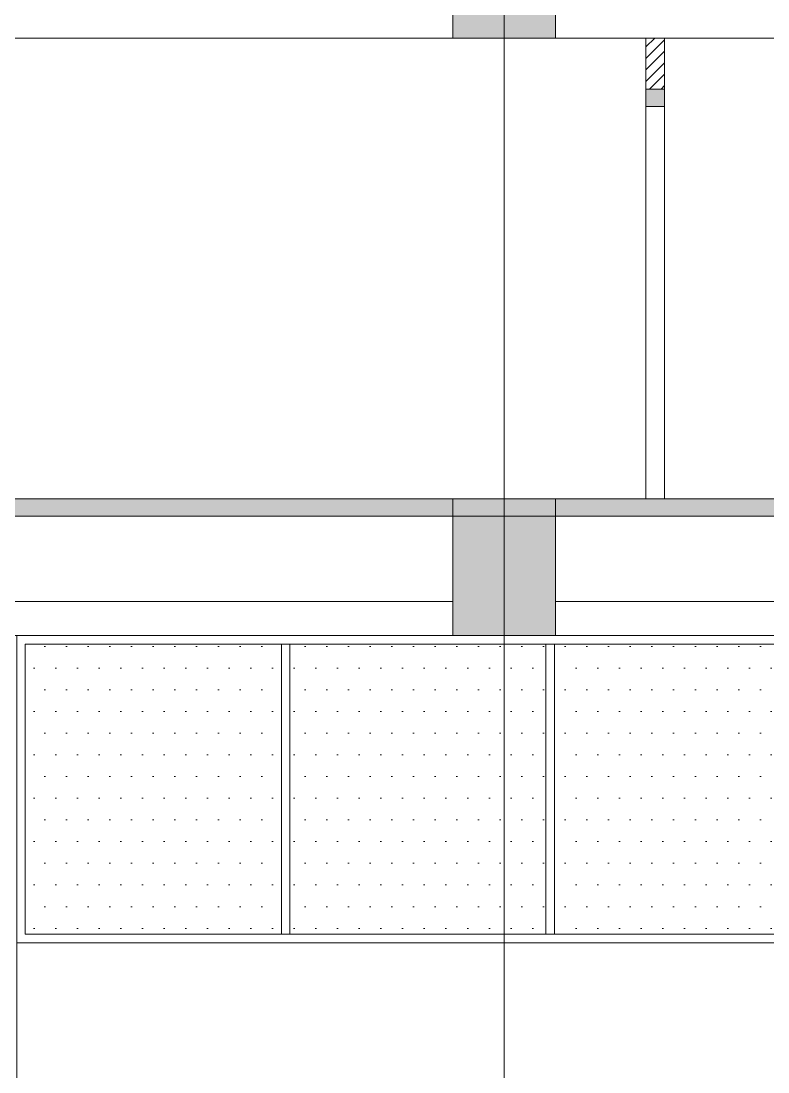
# Model space of a CAD drawing. Header units: millimetres. Extents: x 485872 to 486142, y -52344 to -52207.
# Drawn here: x 486112.21 to 486116.58, y -52334.23 to -52328.08 of the extents above; entities that cross this region are included whole.
import ezdxf

# ---------------------------------------------------------------- set-up
doc = ezdxf.new("R2010")
doc.units = ezdxf.units.MM
doc.header["$LTSCALE"] = 15
doc.linetypes.add('DASHDOTX2', pattern=[50.8, 25.4, -12.7, 0, -12.7])

msp = doc.modelspace()

# ---------------------------------------------------------------- hatches: boundary and pattern name
at = {"linetype": 'Continuous', "lineweight": 13}
h = msp.add_hatch(color=256, dxfattribs=at)
h.dxf.hatch_style = 1
h.paths.add_polyline_path([(486114.7389, -52328.1766), (486115.3389, -52328.1766), (486115.3389, -52327.3766), (486114.7389, -52327.3766)])
at = {"linetype": 'Continuous', "lineweight": 13, "true_color": 0xb64b2b}
h = msp.add_hatch(dxfattribs=at)
h.set_pattern_fill('ANSI31', color=15, scale=0.015)
h.set_pattern_definition([(45, (485386.416567, -52329.337264), (-0.0336759605, 0.0336759605), [])])
h.paths.add_polyline_path([(486095.9589, -52330.0766), (486095.7389, -52330.0766), (486095.7389, -52330.8766), (486095.9589, -52330.8766)])
h.paths.add_polyline_path([(486095.9589, -52328.1766), (486095.7389, -52328.1766), (486095.7389, -52328.3766), (486095.7889, -52328.3766), (486095.9589, -52328.3766)])
h.paths.add_polyline_path([(486099.5389, -52328.1766), (486099.4289, -52328.1766), (486099.4289, -52330.8766), (486099.5389, -52330.8766)])
h.paths.add_polyline_path([(486107.2089, -52328.1766), (486107.0989, -52328.1766), (486107.0989, -52328.4766), (486107.2089, -52328.4766)])
h.paths.add_polyline_path([(486115.9789, -52328.1766), (486115.8689, -52328.1766), (486115.8689, -52328.4766), (486115.9789, -52328.4766)])
h.paths.add_polyline_path([(486123.6489, -52328.1766), (486123.5389, -52328.1766), (486123.5389, -52330.8766), (486123.6489, -52330.8766)])
h.paths.add_polyline_path([(486127.3389, -52330.0766), (486127.2889, -52330.0766), (486127.1189, -52330.0766), (486127.1189, -52330.8766), (486127.3389, -52330.8766)])
h.paths.add_polyline_path([(486127.3389, -52328.1766), (486127.1189, -52328.1766), (486127.1189, -52328.3766), (486127.3389, -52328.3766)])
at = {"linetype": 'Continuous', "lineweight": 13}
h = msp.add_hatch(color=256, dxfattribs=at)
h.dxf.hatch_style = 1
h.paths.add_polyline_path([(486115.9789, -52328.4766), (486115.8689, -52328.4766), (486115.8689, -52328.5766), (486115.9789, -52328.5766)])
h = msp.add_hatch(color=256, dxfattribs=at)
h.dxf.hatch_style = 1
h.paths.add_polyline_path([(486095.7389, -52330.8766), (486095.7389, -52330.9766), (486127.3389, -52330.9766), (486127.3389, -52331.0766), (486127.3389, -52330.8766)])
h = msp.add_hatch(color=256, dxfattribs=at)
h.dxf.hatch_style = 1
h.paths.add_polyline_path([(486114.7389, -52331.6766), (486115.3389, -52331.6766), (486115.3389, -52330.8766), (486114.7389, -52330.8766)])
h = msp.add_hatch(color=256, dxfattribs=at)
h.dxf.hatch_style = 1
h.paths.add_polyline_path([(486114.7389, -52331.6766), (486115.3389, -52331.6766), (486115.3389, -52330.8766), (486114.7389, -52330.8766)])
at = {"linetype": 'Continuous', "lineweight": 0}
h = msp.add_hatch(dxfattribs=at)
h.set_pattern_fill('DOTS', color=153, scale=0.08)
h.set_pattern_definition([(0, (485386.41657, -52287.03726), (0.0635, 0.127), [0, -0.127])])
h.paths.add_polyline_path([(486113.7339, -52331.7266), (486112.2339, -52331.7266), (486112.2339, -52333.4266), (486113.7339, -52333.4266)])
h.paths.add_polyline_path([(486115.0389, -52331.7266), (486113.7839, -52331.7266), (486113.7839, -52333.4266), (486115.0389, -52333.4266)])
h.paths.add_polyline_path([(486115.2839, -52331.7266), (486115.0389, -52331.7266), (486115.0389, -52333.4266), (486115.2839, -52333.4266)])
h.paths.add_polyline_path([(486116.8339, -52331.7266), (486115.3339, -52331.7266), (486115.3339, -52333.4266), (486116.8339, -52333.4266)])
h.paths.add_polyline_path([(486118.3839, -52331.7266), (486116.8839, -52331.7266), (486116.8839, -52333.4266), (486118.3839, -52333.4266)])
h.paths.add_polyline_path([(486119.4889, -52331.7266), (486118.4339, -52331.7266), (486118.4339, -52333.4266), (486119.4889, -52333.4266)])

# ---------------------------------------------------------------- linework, layer by layer
at = {"color": 6, "linetype": 'DASHDOTX2', "lineweight": 13}
for p, q in [((486115.0389, -52306.3766), (486115.0389, -52331.6766)), ((486115.0389, -52330.8766), (486115.0389, -52342.3766))]:
    msp.add_line(p, q, dxfattribs=at)
at = {"linetype": 'Continuous', "lineweight": 13}
for points in [[(486114.7389, -52328.1766), (486115.3389, -52328.1766), (486115.3389, -52327.3766), (486114.7389, -52327.3766)], [(486115.8689, -52330.8766), (486115.9789, -52330.8766), (486115.9789, -52328.1766), (486115.8689, -52328.1766)], [(486115.9789, -52328.5766), (486115.8689, -52328.5766), (486115.8689, -52328.4766), (486115.9789, -52328.4766)], [(486114.7389, -52331.6766), (486115.3389, -52331.6766), (486115.3389, -52330.8766), (486114.7389, -52330.8766)], [(486114.7389, -52331.6766), (486115.3389, -52331.6766), (486115.3389, -52330.8766), (486114.7389, -52330.8766)], [(486112.1839, -52334.3766), (486119.5389, -52334.3766), (486119.5389, -52331.6766), (486112.1839, -52331.6766)]]:
    msp.add_lwpolyline(points, close=True, dxfattribs=at)
for points in [[(486108.3389, -52328.1766), (486114.7389, -52328.1766)], [(486115.3389, -52328.1766), (486120.7389, -52328.1766)], [(486095.7389, -52330.8766), (486127.3389, -52330.8766), (486127.3389, -52331.0766), (486127.3389, -52331.0766), (486127.3389, -52330.9766), (486095.7389, -52330.9766)], [(486108.3389, -52331.4766), (486114.7389, -52331.4766)], [(486108.3389, -52331.4766), (486114.7389, -52331.4766)], [(486115.3389, -52331.4766), (486120.7389, -52331.4766)], [(486115.3389, -52331.4766), (486120.7389, -52331.4766)], [(486108.3389, -52331.6766), (486114.7389, -52331.6766)], [(486108.3389, -52331.6766), (486114.7389, -52331.6766)], [(486119.4889, -52333.4266), (486119.4889, -52331.7266), (486112.2339, -52331.7266), (486112.2339, -52333.4266)], [(486113.7339, -52331.7266), (486113.7339, -52333.4266)], [(486113.7839, -52331.7266), (486113.7839, -52333.4266)], [(486114.8489, -52331.6766), (486114.7389, -52331.6766)], [(486115.2839, -52331.7266), (486115.2839, -52333.4266)], [(486115.3339, -52331.7266), (486115.3339, -52333.4266)], [(486115.3389, -52331.6766), (486120.7389, -52331.6766)], [(486115.3389, -52331.6766), (486120.7389, -52331.6766)], [(486112.2339, -52333.4266), (486119.4889, -52333.4266)], [(486112.1839, -52333.4766), (486119.5389, -52333.4766)]]:
    msp.add_lwpolyline(points, dxfattribs=at)

doc.saveas('drawing.dxf')
